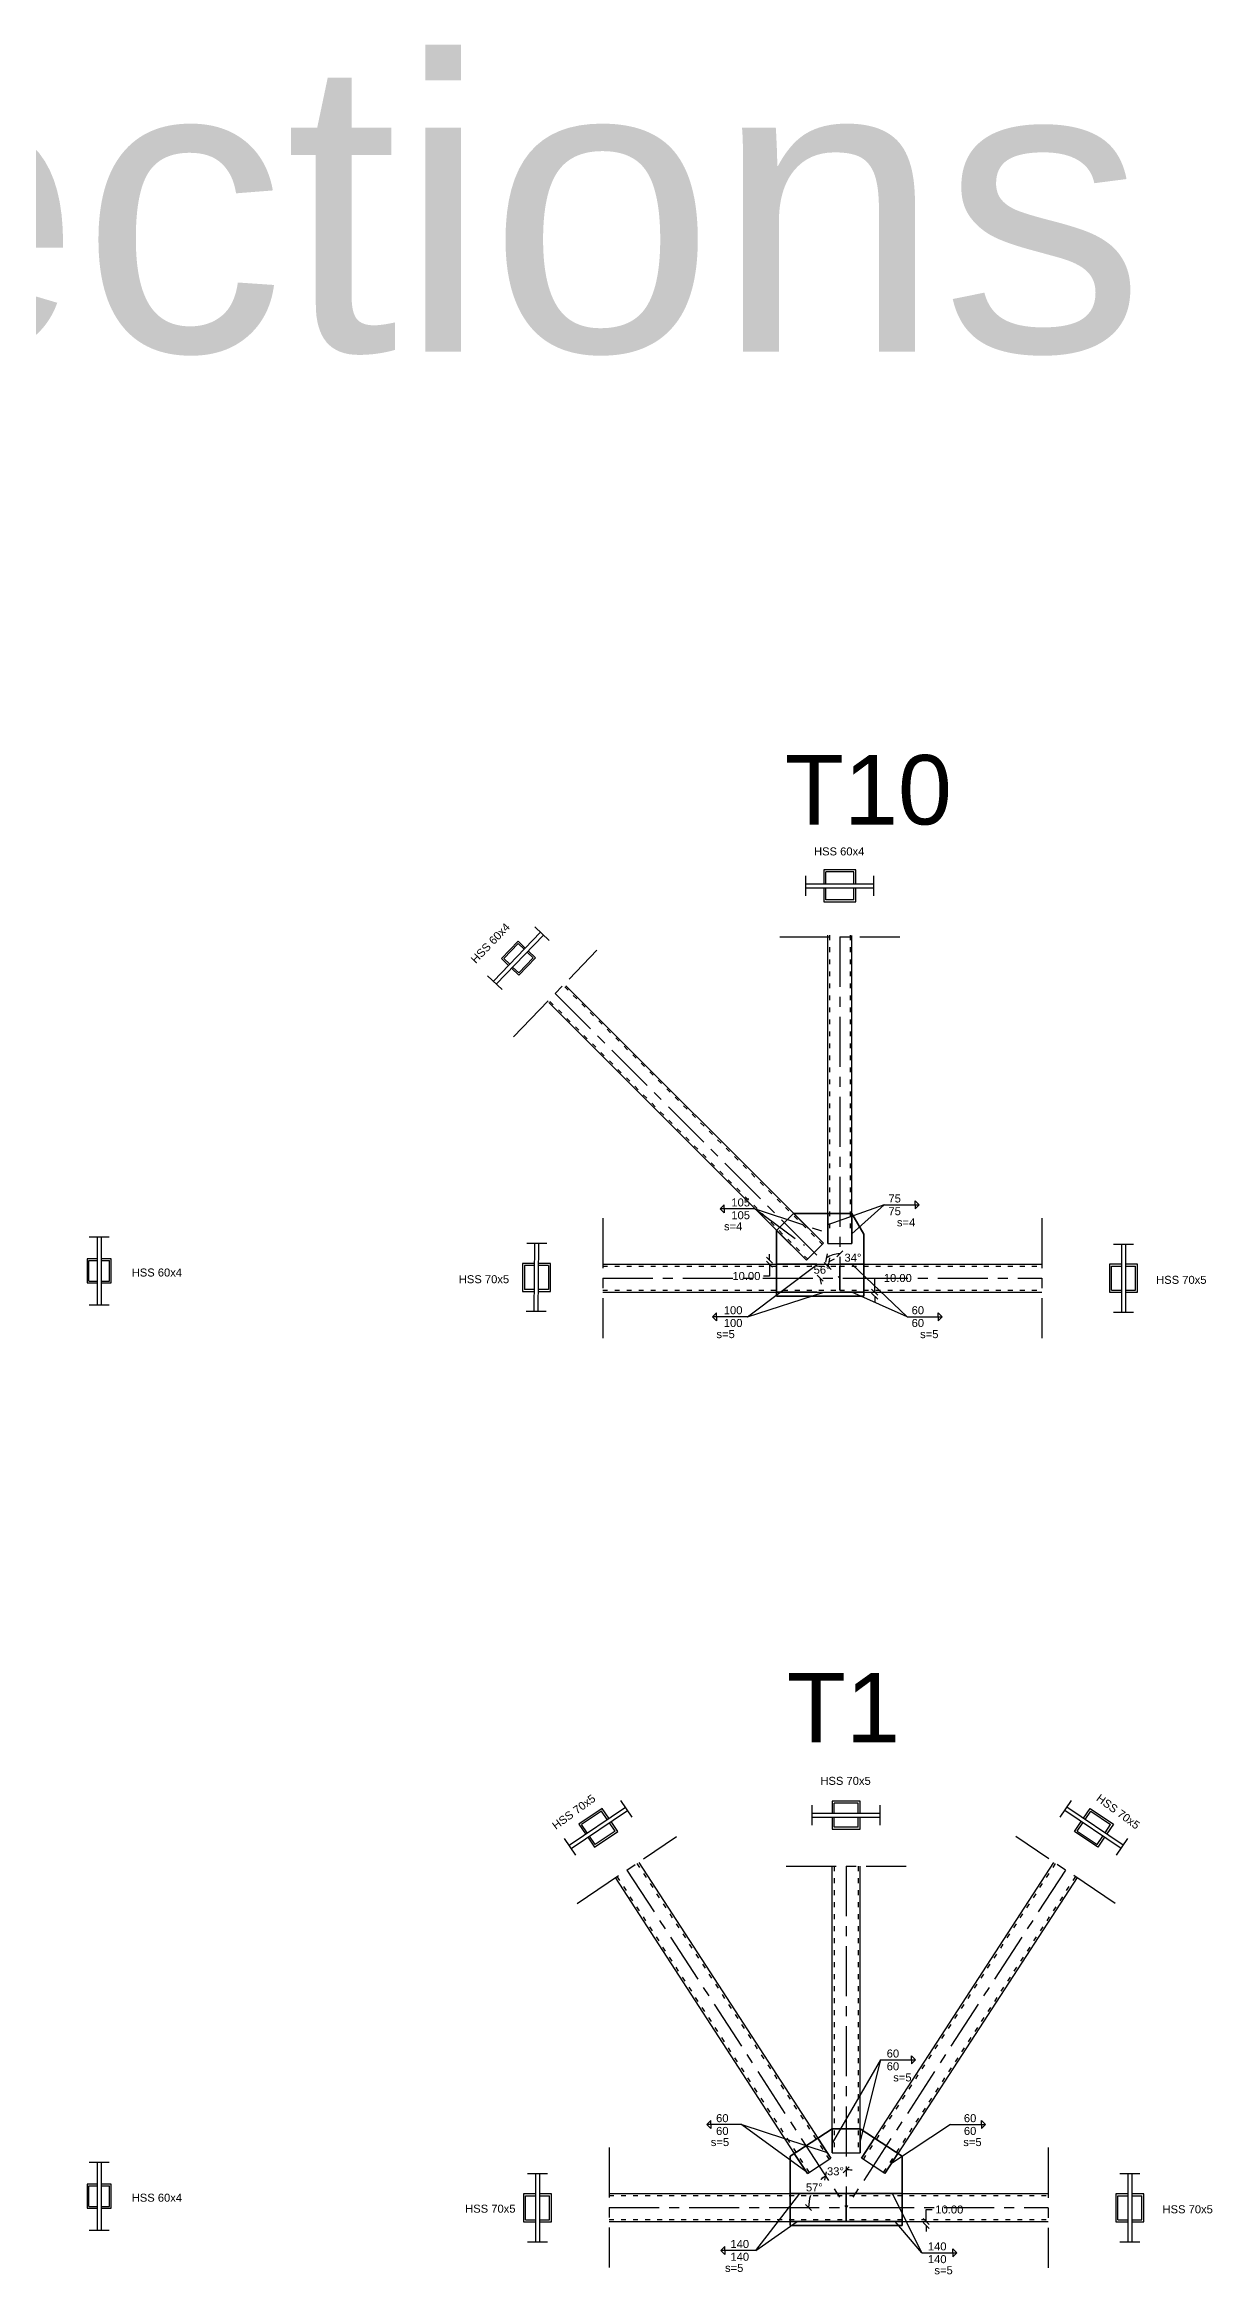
# Model space of a CAD drawing. Header units: inches. Extents: x -15 to 1885144, y -42615 to 866270.
# Drawn here: x 852457 to 855374, y 72097 to 77669 of the extents above; entities that cross this region are included whole.
import ezdxf

# ---------------------------------------------------------------- set-up
doc = ezdxf.new("R2010")
doc.units = ezdxf.units.IN
doc.header["$LTSCALE"] = 100
doc.header["$MEASUREMENT"] = 0
doc.linetypes.add('CENTER', pattern=[2, 1.25, -0.25, 0.25, -0.25])
doc.linetypes.add('dash line', pattern=[30, 12, -18])
doc.layers.add('gusset plate', color=1, linetype='Continuous', lineweight=35)
doc.layers.add('weld', color=2, linetype='Continuous', lineweight=35)
for name, color, linetype in [('sections', 3, 'Continuous'), ('sections Dimensions', 6, 'Continuous'), ('text', 3, 'Continuous')]:
    doc.layers.add(name, color=color, linetype=linetype)
doc.styles.get("Standard").update_dxf_attribs({"font": 'arial.ttf'})
doc.dimstyles.new('connections', dxfattribs={"dimtxt": 20, "dimasz": 15, "dimexe": 0.0625, "dimexo": 0.0625, "dimgap": 10, "dimtad": 0, "dimtih": 1, "dimtoh": 1, "dimzin": 0, "dimdsep": 46, "dimtxsty": 'Standard', "dimblk": 'OBLIQUE', "dimcen": 0.09, "dimse1": 1, "dimse2": 1, "dimclrd": 256, "dimclre": 256, "dimclrt": 256, "dimadec": 0, "dimazin": 0, "dimtfac": 1, "dimtofl": 0, "dimtmove": 0, "dimatfit": 3, "dimfxl": 1, "dimtfillclr": 256, "dimtolj": 1, "dimtzin": 0, "dimlwe": -1, "dimarcsym": 0})

# ---------------------------------------------------------------- blocks, each defined once
blk = doc.blocks.new('_Oblique')
at = {"color": 0, "linetype": 'ByBlock', "lineweight": -2}
blk.add_line((-0.5, -0.5), (0.5, 0.5), dxfattribs=at)
blk = doc.blocks.new('*D626')
at = {"layer": 'Defpoints', "color": 0, "transparency": 16777216}
for p in [(854503.5, 74552.1), (854503.5, 74542.1), (854530.6, 74552.1)]:
    blk.add_point(p, dxfattribs=at)
at = {"layer": 'sections Dimensions', "lineweight": -2, "transparency": 16777216}
for p, q in [((854530.6, 74552.1), (854530.6, 74587.1)), ((854530.6, 74587.1), (854545.6, 74587.1)), ((854530.6, 74542.1), (854530.6, 74527.1))]:
    blk.add_line(p, q, dxfattribs=at)
at = {"layer": 'sections Dimensions', "lineweight": -2, "transparency": 16777216, "xscale": 15, "yscale": 15, "zscale": 15}
for p, rotation in [((854530.6, 74552.1), 270), ((854530.6, 74542.1), 90)]:
    blk.add_blockref('_Oblique', p, dxfattribs=dict(at, rotation=rotation))
at = {"layer": 'sections Dimensions', "transparency": 16777216, "insert": (854588.4, 74587.1), "char_height": 20, "attachment_point": 5}
blk.add_mtext('\\A1;10.00', dxfattribs=at)
blk = doc.blocks.new('*D627')
at = {"layer": 'Defpoints', "color": 0, "transparency": 16777216}
for p in [(854267.9, 74622.1), (854360, 74632.1), (854360, 74622.1)]:
    blk.add_point(p, dxfattribs=at)
at = {"layer": 'sections Dimensions', "lineweight": -2, "transparency": 16777216}
for p, q in [((854267.9, 74632.1), (854267.9, 74647.1)), ((854267.9, 74622.1), (854267.9, 74592.1)), ((854267.9, 74592.1), (854252.9, 74592.1))]:
    blk.add_line(p, q, dxfattribs=at)
at = {"layer": 'sections Dimensions', "lineweight": -2, "transparency": 16777216, "xscale": 15, "yscale": 15, "zscale": 15}
for p, rotation in [((854267.9, 74632.1), 270), ((854267.9, 74622.1), 90)]:
    blk.add_blockref('_Oblique', p, dxfattribs=dict(at, rotation=rotation))
at = {"layer": 'sections Dimensions', "transparency": 16777216, "insert": (854210.2, 74592.1), "char_height": 20, "attachment_point": 5}
blk.add_mtext('\\A1;10.00', dxfattribs=at)
blk = doc.blocks.new('*D628')
at = {"layer": 'Defpoints', "color": 0, "transparency": 16777216}
for p in [(853770.8, 75582.7), (854404.6, 74616.7), (853684.2, 74587.1), (854443.5, 74587.1), (854593.5, 74587.1)]:
    blk.add_point(p, dxfattribs=at)
at = {"layer": 'sections Dimensions', "lineweight": -2, "transparency": 16777216}
for start, end in [(106.3928, 124.0459), (180, 197.6531)]:
    blk.add_arc((854443.5, 74587.1), 48.9, start, end, dxfattribs=at)
at = {"layer": 'sections Dimensions', "lineweight": -2, "transparency": 16777216, "xscale": 15, "yscale": 15, "zscale": 15}
for p, rotation in [((854416.1, 74627.6), 214.0459373565934), ((854394.6, 74587.1), 90.00000000000632)]:
    blk.add_blockref('_Oblique', p, dxfattribs=dict(at, rotation=rotation))
at = {"layer": 'sections Dimensions', "transparency": 16777216, "insert": (854399.2, 74607.8), "char_height": 20, "attachment_point": 5}
blk.add_mtext('\\A1;56°', dxfattribs=at)
blk = doc.blocks.new('*D629')
at = {"layer": 'Defpoints', "color": 0, "transparency": 16777216}
for p in [(853770.8, 75582.7), (854420.1, 74642.9), (854443.5, 74622.1), (854443.5, 74587.1), (854443.5, 74552.1)]:
    blk.add_point(p, dxfattribs=at)
at = {"layer": 'sections Dimensions', "lineweight": -2, "transparency": 16777216}
blk.add_arc((854443.5, 74587.1), 60.5, 90, 124.0459, dxfattribs=at)
at = {"layer": 'sections Dimensions', "lineweight": -2, "transparency": 16777216, "xscale": 15, "yscale": 15, "zscale": 15}
for p, rotation in [((854409.6, 74637.2), 214.0459373565964), ((854443.5, 74647.6), 359.9999999998842)]:
    blk.add_blockref('_Oblique', p, dxfattribs=dict(at, rotation=rotation))
at = {"layer": 'sections Dimensions', "transparency": 16777216, "insert": (854476.3, 74637.9), "char_height": 20, "attachment_point": 5}
blk.add_mtext('\\A1;34°', dxfattribs=at)
blk = doc.blocks.new('*D650')
at = {"layer": 'Defpoints', "color": 0, "transparency": 16777216}
for p in [(854599.4, 72229.4), (854599.4, 72219.4), (854659.3, 72229.4)]:
    blk.add_point(p, dxfattribs=at)
at = {"layer": 'sections Dimensions', "lineweight": -2, "transparency": 16777216}
for p, q in [((854659.3, 72229.4), (854659.3, 72259.4)), ((854659.3, 72259.4), (854674.3, 72259.4)), ((854659.3, 72219.4), (854659.3, 72204.4))]:
    blk.add_line(p, q, dxfattribs=at)
at = {"layer": 'sections Dimensions', "lineweight": -2, "transparency": 16777216, "xscale": 15, "yscale": 15, "zscale": 15}
for p, rotation in [((854659.3, 72229.4), 270), ((854659.3, 72219.4), 90)]:
    blk.add_blockref('_Oblique', p, dxfattribs=dict(at, rotation=rotation))
at = {"layer": 'sections Dimensions', "transparency": 16777216, "insert": (854717.1, 72259.4), "char_height": 20, "attachment_point": 5}
blk.add_mtext('\\A1;10.00', dxfattribs=at)
blk = doc.blocks.new('*D648')
at = {"layer": 'Defpoints', "color": 0, "transparency": 16777216}
for p in [(853911.7, 73107.9), (854370.5, 72295), (853867.3, 72264.4), (854459.4, 72264.4), (854609.4, 72264.4)]:
    blk.add_point(p, dxfattribs=at)
at = {"layer": 'sections Dimensions', "lineweight": -2, "transparency": 16777216}
for start, end in [(122.9977, 131.434), (161.3168, 180)]:
    blk.add_arc((854459.4, 72264.4), 94, start, end, dxfattribs=at)
at = {"layer": 'sections Dimensions', "lineweight": -2, "transparency": 16777216, "xscale": 15, "yscale": 15, "zscale": 15}
for p, rotation in [((854408.2, 72343.2), 32.99770510119507), ((854365.4, 72264.4), 270.0000000000043)]:
    blk.add_blockref('_Oblique', p, dxfattribs=dict(at, rotation=rotation))
at = {"layer": 'sections Dimensions', "transparency": 16777216, "insert": (854380, 72314.7), "char_height": 20, "attachment_point": 5}
blk.add_mtext('\\A1;57°', dxfattribs=at)
blk = doc.blocks.new('*D649')
at = {"layer": 'Defpoints', "color": 0, "transparency": 16777216}
for p in [(853911.7, 73107.9), (854441.4, 72357), (854459.4, 72299.4), (854459.4, 72264.4), (854459.4, 72229.4)]:
    blk.add_point(p, dxfattribs=at)
at = {"layer": 'sections Dimensions', "lineweight": -2, "transparency": 16777216}
for start, end in [(122.9977, 132.1199), (80.8778, 90)]:
    blk.add_arc((854459.4, 72264.4), 94.3, start, end, dxfattribs=at)
at = {"layer": 'sections Dimensions', "lineweight": -2, "transparency": 16777216, "xscale": 15, "yscale": 15, "zscale": 15}
for p, rotation in [((854408, 72343.5), 32.99770510120255), ((854459.4, 72358.8), 179.9999999998472)]:
    blk.add_blockref('_Oblique', p, dxfattribs=dict(at, rotation=rotation))
at = {"layer": 'sections Dimensions', "transparency": 16777216, "insert": (854432.6, 72354.9), "char_height": 20, "attachment_point": 5}
blk.add_mtext('\\A1;33°', dxfattribs=at)

msp = doc.modelspace()

# ---------------------------------------------------------------- linework, layer by layer
at = {"layer": 'gusset plate', "linetype": 'dash line'}
for p, q in [((854285.752, 74706.297), (854328.178, 74748.723)), ((854328.178, 74748.723), (854473.466, 74748.723)), ((854473.466, 74748.723), (854503.466, 74696.762)), ((854285.752, 74706.297), (854285.752, 74542.149)), ((854285.752, 74542.149), (854321.448, 74542.149)), ((854424.37, 72460.97), (854319.37, 72392.788)), ((854494.37, 72460.97), (854599.37, 72392.788)), ((854319.37, 72392.788), (854319.37, 72299.441)), ((854599.37, 72392.788), (854599.37, 72299.441))]:
    msp.add_line(p, q, dxfattribs=at)
at = {"layer": 'gusset plate', "linetype": 'ByBlock'}
for p, q in [((854503.466, 74696.762), (854503.466, 74542.051)), ((854503.466, 74542.051), (854321.448, 74542.149)), ((854319.37, 72219.441), (854319.37, 72299.441)), ((854599.37, 72299.441), (854599.37, 72219.441)), ((854599.37, 72219.441), (854319.37, 72219.441))]:
    msp.add_line(p, q, dxfattribs=at)
at = {"layer": 'gusset plate'}
msp.add_line((854424.37, 72460.97), (854494.37, 72460.97), dxfattribs=at)
at = {"layer": 'sections', "linetype": 'CENTER'}
for p, q in [((854358.466, 75542.355), (854358.466, 75592.299)), ((854528.466, 75542.355), (854528.466, 75592.299)), ((853717.476, 75430.432), (853681.485, 75465.059)), ((853628.35, 75190.074), (853836.349, 75406.26)), ((854293.466, 75439.933), (854593.466, 75439.933)), ((854443.466, 75439.933), (854443.466, 74587.051)), ((853599.61, 75307.926), (853563.619, 75342.554)), ((853732.35, 75298.167), (854443.466, 74587.051)), ((853851.433, 74737.051), (853851.433, 74437.051)), ((854948.256, 74736.701), (854948.256, 74436.701)), ((852568.176, 74690.008), (852618.12, 74690.008)), ((853711.354, 74673.222), (853661.412, 74673.639)), ((855127.47, 74671.701), (855177.414, 74671.701)), ((853851.433, 74587.051), (854593.466, 74587.051)), ((854488.466, 74587.051), (854948.256, 74587.051)), ((852568.176, 74520.008), (852618.12, 74520.008)), ((853709.936, 74503.228), (853659.994, 74503.645)), ((855127.47, 74501.701), (855177.414, 74501.701)), ((853924.633, 73240.356), (853896.63, 73281.711)), ((854994.108, 73240.356), (855022.111, 73281.711)), ((854374.37, 73219.745), (854374.37, 73269.689)), ((854544.37, 73219.745), (854544.37, 73269.689)), ((853783.868, 73145.039), (853755.865, 73186.394)), ((853787.473, 73023.786), (854035.881, 73191.992)), ((855131.268, 73023.786), (854882.86, 73191.992)), ((855134.873, 73145.039), (855162.876, 73186.394)), ((853911.677, 73107.889), (854459.37, 72264.441)), ((854309.37, 73117.324), (854609.37, 73117.324)), ((854459.37, 73117.324), (854459.37, 72264.441)), ((855007.064, 73107.889), (854459.37, 72264.441)), ((853867.338, 72414.441), (853867.338, 72114.441)), ((854964.16, 72414.092), (854964.16, 72114.092)), ((852568.176, 72377.998), (852618.12, 72377.998)), ((853663.177, 72349.092), (853713.121, 72349.092)), ((855143.374, 72349.092), (855193.318, 72349.092)), ((853867.338, 72264.441), (854609.37, 72264.441)), ((854504.37, 72264.441), (854964.16, 72264.441)), ((852568.176, 72207.998), (852618.12, 72207.998)), ((853663.177, 72179.092), (853713.121, 72179.092)), ((855143.374, 72179.092), (855193.318, 72179.092))]:
    msp.add_line(p, q, dxfattribs=at)
at = {"layer": 'sections'}
for p, q in [((854358.466, 75572.327), (854528.466, 75572.327)), ((854358.466, 75562.327), (854528.466, 75562.327)), ((854483.466, 75607.327), (854403.466, 75607.327)), ((854403.466, 75607.327), (854403.466, 75572.327)), ((854403.466, 75562.327), (854403.466, 75527.327)), ((854408.466, 75572.327), (854408.466, 75602.327)), ((854478.466, 75602.327), (854408.466, 75602.327)), ((854408.466, 75532.327), (854408.466, 75562.327)), ((854478.466, 75572.327), (854478.466, 75602.327)), ((854478.466, 75532.327), (854478.466, 75562.327)), ((854483.466, 75572.327), (854483.466, 75607.327)), ((854483.466, 75527.327), (854483.466, 75562.327)), ((854403.466, 75527.327), (854483.466, 75527.327)), ((854478.466, 75532.327), (854408.466, 75532.327)), ((853578.011, 75328.707), (853695.878, 75451.212)), ((853585.217, 75321.774), (853703.084, 75444.279)), ((853639.729, 75428.911), (853598.129, 75385.674)), ((853639.838, 75423.256), (853603.785, 75385.783)), ((853657.744, 75411.578), (853639.729, 75428.911)), ((853654.971, 75408.696), (853639.838, 75423.256)), ((853677.31, 75387.202), (853662.177, 75401.762)), ((853682.966, 75387.312), (853664.951, 75404.645)), ((854413.466, 74707.897), (854413.466, 75443.602)), ((854473.466, 74722.697), (854473.466, 75443.402)), ((853598.129, 75385.674), (853616.144, 75368.341)), ((853618.918, 75371.224), (853603.785, 75385.783)), ((853623.351, 75361.408), (853641.366, 75344.074)), ((853641.257, 75349.73), (853626.124, 75364.29)), ((853677.31, 75387.202), (853641.257, 75349.73)), ((853641.366, 75344.074), (853682.966, 75387.312)), ((853759.269, 75317.633), (854402.425, 74674.477)), ((853716.365, 75275.684), (854359.998, 74632.051)), ((852588.148, 74690.008), (852588.148, 74520.008)), ((852598.148, 74690.008), (852598.148, 74520.008)), ((853679.965, 74503.478), (853681.383, 74673.472)), ((853689.965, 74503.395), (853691.383, 74673.389)), ((855147.442, 74671.701), (855147.442, 74501.701)), ((855157.442, 74671.701), (855157.442, 74501.701)), ((852563.148, 74635.008), (852563.148, 74575.008)), ((852588.148, 74635.008), (852563.148, 74635.008)), ((852567.148, 74631.008), (852588.148, 74631.008)), ((852567.148, 74579.008), (852567.148, 74631.008)), ((852623.148, 74635.008), (852598.148, 74635.008)), ((852598.148, 74631.008), (852619.148, 74631.008)), ((852619.148, 74579.008), (852619.148, 74631.008)), ((852623.148, 74575.008), (852623.148, 74635.008)), ((853650.967, 74623.724), (853650.384, 74553.727)), ((853680.925, 74623.474), (853650.967, 74623.724)), ((853655.926, 74618.682), (853655.425, 74558.685)), ((853680.891, 74618.474), (853655.926, 74618.682)), ((853715.923, 74618.182), (853690.891, 74618.391)), ((853720.965, 74623.14), (853690.924, 74623.391)), ((853715.923, 74618.182), (853715.423, 74558.184)), ((853720.381, 74553.143), (853720.965, 74623.14)), ((853851.433, 74622.051), (854443.466, 74622.051)), ((854369.998, 74622.051), (854372.834, 74619.215)), ((854443.466, 74622.051), (854948.256, 74622.051)), ((855117.442, 74621.701), (855117.442, 74551.701)), ((855147.442, 74621.701), (855117.442, 74621.701)), ((855122.442, 74616.701), (855147.442, 74616.701)), ((855122.442, 74556.701), (855122.442, 74616.701)), ((855187.442, 74621.701), (855157.442, 74621.701)), ((855157.442, 74616.701), (855182.442, 74616.701)), ((855182.442, 74556.701), (855182.442, 74616.701)), ((855187.442, 74551.701), (855187.442, 74621.701)), ((852563.148, 74575.008), (852588.148, 74575.008)), ((852567.148, 74579.008), (852588.148, 74579.008)), ((852598.148, 74579.008), (852619.148, 74579.008)), ((852598.148, 74575.008), (852623.148, 74575.008)), ((853680.457, 74558.476), (853655.425, 74558.685)), ((853715.423, 74558.184), (853690.457, 74558.393)), ((855122.442, 74556.701), (855147.442, 74556.701)), ((855157.442, 74556.701), (855182.442, 74556.701)), ((853650.384, 74553.727), (853680.424, 74553.476)), ((853690.424, 74553.393), (853720.381, 74553.143)), ((853851.433, 74552.051), (854443.466, 74552.051)), ((854443.466, 74552.051), (854948.256, 74552.051)), ((855117.442, 74551.701), (855147.442, 74551.701)), ((855157.442, 74551.701), (855187.442, 74551.701)), ((854494.37, 73279.717), (854424.37, 73279.717)), ((854424.37, 73279.717), (854424.37, 73249.717)), ((854429.37, 73249.717), (854429.37, 73274.717)), ((854489.37, 73274.717), (854429.37, 73274.717)), ((854489.37, 73249.717), (854489.37, 73274.717)), ((854494.37, 73249.717), (854494.37, 73279.717)), ((853767.063, 73169.857), (853907.828, 73265.173)), ((853772.67, 73161.576), (853913.435, 73256.893)), ((853849.606, 73261.98), (853791.644, 73222.732)), ((853791.644, 73222.732), (853808.465, 73197.891)), ((853848.269, 73255.036), (853798.588, 73221.395)), ((853812.605, 73200.694), (853798.588, 73221.395)), ((853862.286, 73234.336), (853848.269, 73255.036)), ((853866.427, 73237.139), (853849.606, 73261.98)), ((853881.91, 73205.355), (853867.893, 73226.055)), ((853888.854, 73204.018), (853872.033, 73228.859)), ((854374.37, 73249.717), (854544.37, 73249.717)), ((854374.37, 73239.717), (854544.37, 73239.717)), ((854424.37, 73239.717), (854424.37, 73209.717)), ((854429.37, 73214.717), (854429.37, 73239.717)), ((854489.37, 73214.717), (854489.37, 73239.717)), ((854494.37, 73209.717), (854494.37, 73239.717)), ((855146.071, 73161.576), (855005.306, 73256.893)), ((855151.678, 73169.857), (855010.913, 73265.173)), ((855029.887, 73204.018), (855046.707, 73228.859)), ((855036.83, 73205.355), (855050.847, 73226.055)), ((855052.314, 73237.139), (855069.135, 73261.98)), ((855056.454, 73234.336), (855070.471, 73255.036)), ((855069.135, 73261.98), (855127.097, 73222.732)), ((855070.471, 73255.036), (855120.153, 73221.395)), ((855106.136, 73200.694), (855120.153, 73221.395)), ((855127.097, 73222.732), (855110.276, 73197.891)), ((853814.071, 73189.611), (853830.892, 73164.77)), ((853832.229, 73171.713), (853818.212, 73192.414)), ((853830.892, 73164.77), (853888.854, 73204.018)), ((853881.91, 73205.355), (853832.229, 73171.713)), ((854424.37, 73209.717), (854494.37, 73209.717)), ((854489.37, 73214.717), (854429.37, 73214.717)), ((855087.849, 73164.77), (855029.887, 73204.018)), ((855036.83, 73205.355), (855086.512, 73171.713)), ((855086.512, 73171.713), (855100.529, 73192.414)), ((855104.669, 73189.611), (855087.849, 73164.77)), ((853941.031, 73126.951), (854421.254, 72387.407)), ((854424.37, 72400.97), (854424.37, 73117.324)), ((854494.37, 72400.97), (854494.37, 73117.324)), ((854977.71, 73126.951), (854497.486, 72387.407)), ((853882.323, 73088.828), (854329.87, 72399.606)), ((855036.418, 73088.828), (854588.871, 72399.606)), ((852588.148, 72377.998), (852588.148, 72207.998)), ((852598.148, 72377.998), (852598.148, 72207.998)), ((853683.149, 72349.092), (853683.149, 72179.092)), ((853693.149, 72349.092), (853693.149, 72179.092)), ((855163.346, 72349.092), (855163.346, 72179.092)), ((855173.346, 72349.092), (855173.346, 72179.092)), ((852563.148, 72322.998), (852563.148, 72262.998)), ((852588.148, 72322.998), (852563.148, 72322.998)), ((852567.148, 72318.998), (852588.148, 72318.998)), ((852567.148, 72266.998), (852567.148, 72318.998)), ((852623.148, 72322.998), (852598.148, 72322.998)), ((852598.148, 72318.998), (852619.148, 72318.998)), ((852619.148, 72266.998), (852619.148, 72318.998)), ((852623.148, 72262.998), (852623.148, 72322.998)), ((853653.149, 72299.092), (853653.149, 72229.092)), ((853683.149, 72299.092), (853653.149, 72299.092)), ((853658.149, 72294.092), (853683.149, 72294.092)), ((853658.149, 72234.092), (853658.149, 72294.092)), ((853723.149, 72299.092), (853693.149, 72299.092)), ((853693.149, 72294.092), (853718.149, 72294.092)), ((853718.149, 72234.092), (853718.149, 72294.092)), ((853723.149, 72229.092), (853723.149, 72299.092)), ((853867.338, 72299.441), (854459.37, 72299.441)), ((854459.37, 72299.441), (854964.16, 72299.441)), ((855133.346, 72299.092), (855133.346, 72229.092)), ((855163.346, 72299.092), (855133.346, 72299.092)), ((855138.346, 72294.092), (855163.346, 72294.092)), ((855138.346, 72234.092), (855138.346, 72294.092)), ((855203.346, 72299.092), (855173.346, 72299.092)), ((855173.346, 72294.092), (855198.346, 72294.092)), ((855198.346, 72234.092), (855198.346, 72294.092)), ((855203.346, 72229.092), (855203.346, 72299.092)), ((852563.148, 72262.998), (852588.148, 72262.998)), ((852567.148, 72266.998), (852588.148, 72266.998)), ((852598.148, 72266.998), (852619.148, 72266.998)), ((852598.148, 72262.998), (852623.148, 72262.998)), ((853653.149, 72229.092), (853683.149, 72229.092)), ((853658.149, 72234.092), (853683.149, 72234.092)), ((853693.149, 72234.092), (853718.149, 72234.092)), ((853693.149, 72229.092), (853723.149, 72229.092)), ((853867.338, 72229.441), (854459.37, 72229.441)), ((854459.37, 72229.441), (854964.16, 72229.441)), ((855133.346, 72229.092), (855163.346, 72229.092)), ((855138.346, 72234.092), (855163.346, 72234.092)), ((855173.346, 72234.092), (855198.346, 72234.092)), ((855173.346, 72229.092), (855203.346, 72229.092))]:
    msp.add_line(p, q, dxfattribs=at)
at = {"layer": 'sections', "linetype": 'dash line', "ltscale": 0.01}
for p, q in [((854417.466, 75443.602), (854417.466, 74707.897)), ((854469.466, 75443.602), (854469.466, 74707.897)), ((853756.44, 75314.805), (854399.596, 74671.649)), ((853719.294, 75278.425), (854362.833, 74634.886)), ((853851.433, 74617.051), (854443.466, 74617.051)), ((854375.668, 74622.051), (854375.669, 74622.05)), ((854443.466, 74617.051), (854948.256, 74617.051)), ((853851.433, 74557.051), (854443.466, 74557.051)), ((854443.466, 74557.051), (854948.256, 74557.051)), ((853936.838, 73124.228), (854417.061, 72384.684)), ((854429.37, 73117.324), (854429.37, 72400.97)), ((854489.37, 73117.324), (854489.37, 72400.97)), ((854981.903, 73124.228), (854501.68, 72384.684)), ((853886.516, 73091.551), (854366.739, 72352.007)), ((855032.225, 73091.551), (854552.001, 72352.007)), ((853867.338, 72294.441), (854964.16, 72294.441)), ((853867.338, 72234.441), (854964.16, 72234.441))]:
    msp.add_line(p, q, dxfattribs=at)
at = {"layer": 'sections', "linetype": 'ByBlock'}
for p, q in [((854359.998, 74632.051), (854402.425, 74674.477)), ((854413.466, 74673.723), (854473.466, 74673.723)), ((854443.466, 74622.051), (854443.466, 74557.051)), ((854443.466, 74557.051), (854443.466, 74617.051)), ((854362.601, 72349.32), (854421.31, 72387.443)), ((854424.37, 72400.97), (854494.37, 72400.97)), ((854556.139, 72349.32), (854497.431, 72387.443)), ((854459.37, 72299.441), (854459.37, 72229.441)), ((854459.37, 72229.441), (854459.37, 72299.441))]:
    msp.add_line(p, q, dxfattribs=at)
at = {"layer": 'sections Dimensions'}
for p, q in [((854641.683, 74769.982), (854631.683, 74779.982)), ((854631.683, 74769.982), (854631.683, 74779.982)), ((854144.25, 74760.034), (854154.25, 74770.034)), ((854231.677, 74760.034), (854144.25, 74760.034)), ((854144.25, 74760.034), (854154.25, 74750.034)), ((854154.25, 74760.034), (854154.25, 74770.034)), ((854154.25, 74760.034), (854154.25, 74750.034)), ((854554.256, 74769.982), (854413.466, 74720.302)), ((854554.256, 74769.982), (854473.466, 74697.882)), ((854554.256, 74769.982), (854641.683, 74769.982)), ((854641.683, 74769.982), (854631.683, 74759.982)), ((854631.683, 74769.982), (854631.683, 74759.982)), ((854212.79, 74490.643), (854387.784, 74622.051)), ((854125.363, 74490.643), (854135.363, 74500.643)), ((854135.363, 74490.643), (854135.363, 74500.643)), ((854212.79, 74490.643), (854403.466, 74552.051)), ((854699.551, 74490.643), (854689.551, 74500.643)), ((854689.551, 74490.643), (854689.551, 74500.643)), ((854212.79, 74490.643), (854125.363, 74490.643)), ((854125.363, 74490.643), (854135.363, 74480.643)), ((854135.363, 74490.643), (854135.363, 74480.643)), ((854612.124, 74490.643), (854699.551, 74490.643)), ((854699.551, 74490.643), (854689.551, 74480.643)), ((854689.551, 74490.643), (854689.551, 74480.643)), ((854545.238, 72633.246), (854424.37, 72425.243)), ((854545.238, 72633.246), (854494.37, 72430.97)), ((854545.238, 72633.246), (854632.665, 72633.246)), ((854632.665, 72633.246), (854622.665, 72643.246)), ((854622.665, 72633.246), (854622.665, 72643.246)), ((854632.665, 72633.246), (854622.665, 72623.246)), ((854622.665, 72633.246), (854622.665, 72623.246)), ((854111.081, 72471.656), (854121.081, 72481.656)), ((854198.508, 72471.656), (854111.081, 72471.656)), ((854111.081, 72471.656), (854121.081, 72461.656)), ((854121.081, 72471.656), (854121.081, 72481.656)), ((854121.081, 72471.656), (854121.081, 72461.656)), ((854720.233, 72471.656), (854807.66, 72471.656)), ((854807.66, 72471.656), (854797.66, 72481.656)), ((854797.66, 72471.656), (854797.66, 72481.656)), ((854807.66, 72471.656), (854797.66, 72461.656)), ((854797.66, 72471.656), (854797.66, 72461.656)), ((854234.02, 72157.253), (854343.976, 72299.441)), ((854648.063, 72151.266), (854574.765, 72299.441)), ((854234.02, 72157.253), (854336.627, 72229.441)), ((854648.063, 72151.266), (854582.113, 72229.441)), ((854146.593, 72157.253), (854156.593, 72167.253)), ((854156.593, 72157.253), (854156.593, 72167.253)), ((854735.49, 72151.266), (854725.49, 72161.266)), ((854725.49, 72151.266), (854725.49, 72161.266)), ((854234.02, 72157.253), (854146.593, 72157.253)), ((854146.593, 72157.253), (854156.593, 72147.253)), ((854156.593, 72157.253), (854156.593, 72147.253)), ((854648.063, 72151.266), (854735.49, 72151.266)), ((854735.49, 72151.266), (854725.49, 72141.266)), ((854725.49, 72151.266), (854725.49, 72141.266))]:
    msp.add_line(p, q, dxfattribs=at)
at = {"layer": 'sections Dimensions', "linetype": 'CENTER'}
for q in [(854404.754, 74702.929), (854355.039, 74669.337)]:
    msp.add_line((854231.677, 74760.034), q, dxfattribs=at)
at = {"layer": 'sections Dimensions', "linetype": 'dash line'}
for p, q in [((854612.124, 74490.643), (854473.466, 74622.051)), ((854612.124, 74490.643), (854473.466, 74552.051)), ((854198.508, 72471.656), (854411.604, 72402.268)), ((854198.508, 72471.656), (854358.521, 72355.59)), ((854720.233, 72471.656), (854572.505, 72374.463))]:
    msp.add_line(p, q, dxfattribs=at)
at = {"layer": 'weld', "linetype": 'ByBlock'}
for p, q in [((854402.425, 74674.477), (854328.178, 74748.723)), ((854413.466, 74673.723), (854413.466, 74748.723)), ((854473.466, 74673.723), (854473.466, 74748.723)), ((854359.998, 74632.051), (854285.752, 74706.297)), ((854385.752, 74622.051), (854285.752, 74622.051)), ((854443.466, 74622.051), (854503.466, 74622.051)), ((854385.752, 74552.051), (854285.752, 74552.051)), ((854443.466, 74552.051), (854503.466, 74552.051)), ((854424.37, 72400.97), (854424.37, 72460.97)), ((854494.37, 72400.97), (854494.37, 72460.97)), ((854329.87, 72399.606), (854362.601, 72349.32)), ((854388.578, 72437.728), (854421.31, 72387.443)), ((854530.163, 72437.728), (854497.431, 72387.443)), ((854588.871, 72399.606), (854556.139, 72349.32)), ((854459.37, 72299.441), (854319.37, 72299.441)), ((854459.37, 72299.441), (854599.37, 72299.441)), ((854459.37, 72229.441), (854319.37, 72229.441)), ((854459.37, 72229.441), (854599.37, 72229.441))]:
    msp.add_line(p, q, dxfattribs=at)

# ---------------------------------------------------------------- texts
at = {"layer": 'sections', "linetype": 'CENTER'}
msp.add_text('Lower truss Connections', height=728.39235, dxfattribs=at).set_placement((844008.775, 76902.313))
at = {"layer": 'sections Dimensions', "linetype": 'dash line'}
for s, p in [('HSS 60x4', (854379.099, 75643.303)), ('105', (854172.58, 74766.106)), ('75', (854565.032, 74776.054)), ('s=4', (854154.157, 74706.388)), ('105', (854172.58, 74734.221)), ('75', (854565.032, 74744.168)), ('s=4', (854586.211, 74716.336)), ('HSS 60x4', (852674.522, 74591.001)), ('HSS 70x5', (853491.641, 74574.22)), ('HSS 70x5', (855233.816, 74572.693)), ('100', (854153.692, 74496.715)), ('60', (854622.899, 74496.715)), ('s=5', (854135.269, 74436.997)), ('100', (854153.692, 74464.829)), ('60', (854622.899, 74464.829)), ('s=5', (854644.078, 74436.997)), ('HSS 70x5', (854395.003, 73320.694)), ('60', (854560.714, 72639.319)), ('60', (854560.714, 72607.433)), ('s=5', (854576.96, 72579.601)), ('60', (854134.491, 72477.728)), ('s=5', (854121.219, 72418.01)), ('60', (854134.491, 72445.842)), ('HSS 60x4', (852674.522, 72278.991)), ('HSS 70x5', (853507.545, 72251.611)), ('HSS 70x5', (855249.721, 72250.084)), ('140', (854170.221, 72163.325)), ('140', (854663.54, 72157.339)), ('s=5', (854156.731, 72103.607)), ('140', (854170.221, 72131.44)), ('140', (854663.54, 72125.453)), ('s=5', (854679.786, 72097.621))]:
    msp.add_text(s, height=20, dxfattribs=at).set_placement(p)
for s, rotation, p in [('HSS 60x4', 46.105582, (853533.928, 75371.85)), ('HSS 70x5', 36.384176, (853734.171, 73207.703)), ('HSS 70x5', 323.615824, (855082.394, 73282.99)), ('60', 360, (854753.458, 72477.728)), ('s=5', 360, (854751.955, 72418.01)), ('60', 360, (854753.458, 72445.842))]:
    msp.add_text(s, height=20, rotation=rotation, dxfattribs=at).set_placement(p)
at = {"layer": 'text'}
for s, p in [('T10', (854305.773, 75720.541)), ('T1', (854310.787, 73426.838))]:
    msp.add_text(s, height=173.6094, dxfattribs=at).set_placement(p)

# ---------------------------------------------------------------- dimensions: what is measured, and where the dimension line sits
at = {"layer": 'sections Dimensions'}
for base, line1, line2, picture, middle in [((854404.586, 74616.672), ((853770.752, 75582.667), (854443.466, 74587.051)), ((853684.19, 74587.051), (854593.466, 74587.051)), '*D628', (854399.23, 74607.841)), ((854420.108, 74642.896), ((854443.466, 74552.051), (854443.466, 74622.051)), ((853770.752, 75582.667), (854443.466, 74587.051)), '*D629', (854476.295, 74637.909)), ((854370.538, 72295.03), ((853911.677, 73107.889), (854459.37, 72264.441)), ((853867.338, 72264.441), (854609.37, 72264.441)), '*D648', (854379.997, 72314.708)), ((854441.376, 72357.022), ((854459.37, 72229.441), (854459.37, 72299.441)), ((853911.677, 73107.889), (854459.37, 72264.441)), '*D649', (854432.586, 72354.871))]:
    dim = msp.add_angular_dim_2l(base=base, line1=line1, line2=line2, dimstyle='connections', dxfattribs=at)
    dim.commit()
    dim.dimension.update_dxf_attribs({"geometry": picture, "text_midpoint": middle, "dimtype": 162})
for base, p1, p2, picture, middle in [((854267.933, 74622.051), (854359.998, 74632.051), (854359.998, 74622.051), '*D627', (854210.163, 74592.051)), ((854659.323, 72229.441), (854599.37, 72219.441), (854599.37, 72229.441), '*D650', (854717.092, 72259.441))]:
    dim = msp.add_linear_dim(base=base, p1=p1, p2=p2, angle=90, dimstyle='connections', dxfattribs=at)
    dim.commit()
    dim.dimension.update_dxf_attribs({"geometry": picture, "text_midpoint": middle})
dim = msp.add_linear_dim(base=(854530.649, 74552.051), p1=(854503.466, 74542.051), p2=(854503.466, 74552.051), angle=90, dimstyle='connections', dxfattribs=at)
dim.commit()
dim.dimension.update_dxf_attribs({"geometry": '*D626', "text_midpoint": (854588.418, 74587.051), "dimtype": 160})

doc.saveas('drawing.dxf')
